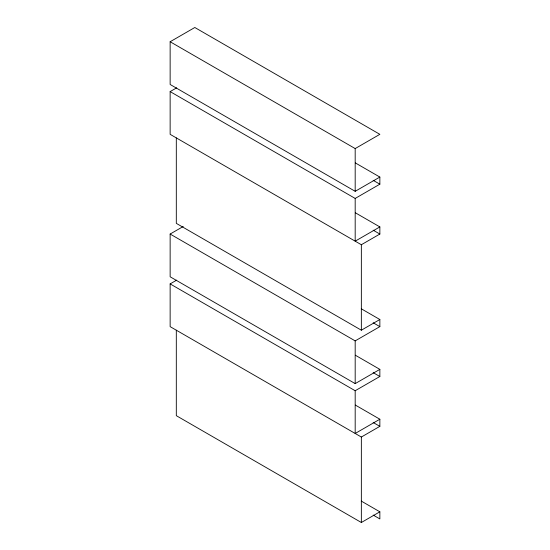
<?xml version="1.0" encoding="UTF-8"?>
<svg xmlns="http://www.w3.org/2000/svg" width="550" height="550" viewBox="0 0 550 550"><rect width="100%" height="100%" fill="white"/><g stroke="black" fill="none" stroke-linecap="round" stroke-linejoin="round"><path stroke-width="0.82" d="M170.142 41.745L194.817 27.5L379.857 134.331L355.183 148.576L170.142 41.745L170.142 84.48L355.183 191.311L379.857 177.066L379.857 184.188L355.183 198.433L170.142 91.603L170.142 134.338L361.35 244.729L379.857 234.046L379.857 226.923L355.334 212.768M170.142 91.603L176.674 87.828M355.334 405.068L379.857 419.224L379.857 426.346L361.35 437.03L170.142 326.638L170.142 283.903L355.183 390.734L379.857 376.496L379.857 369.373L355.183 383.611L170.142 276.781L170.142 234.046L183.205 226.504M170.142 283.903L176.674 280.136M379.857 226.923L355.183 241.168L355.183 198.433M176.309 137.899L176.309 223.362L361.35 330.199L379.857 319.516L379.857 326.638L355.183 340.883L170.142 234.046M379.857 419.224L355.183 433.469L355.183 390.734M176.309 330.199L176.309 415.669L361.35 522.5L379.857 511.816L379.857 518.939L373.168 515.075M355.334 162.91L379.857 177.066M373.168 180.331L379.857 184.188M373.168 230.182L379.857 234.046M361.281 308.791L379.857 319.516M373.168 322.774L379.857 326.638M355.334 355.211L379.857 369.373M373.168 372.632L379.857 376.496M373.168 422.489L379.857 426.346M361.281 501.091L379.857 511.816M361.35 244.729L361.35 330.199M361.35 437.03L361.35 522.5M355.183 148.576L355.183 191.311M355.183 340.883L355.183 383.611"/></g></svg>
